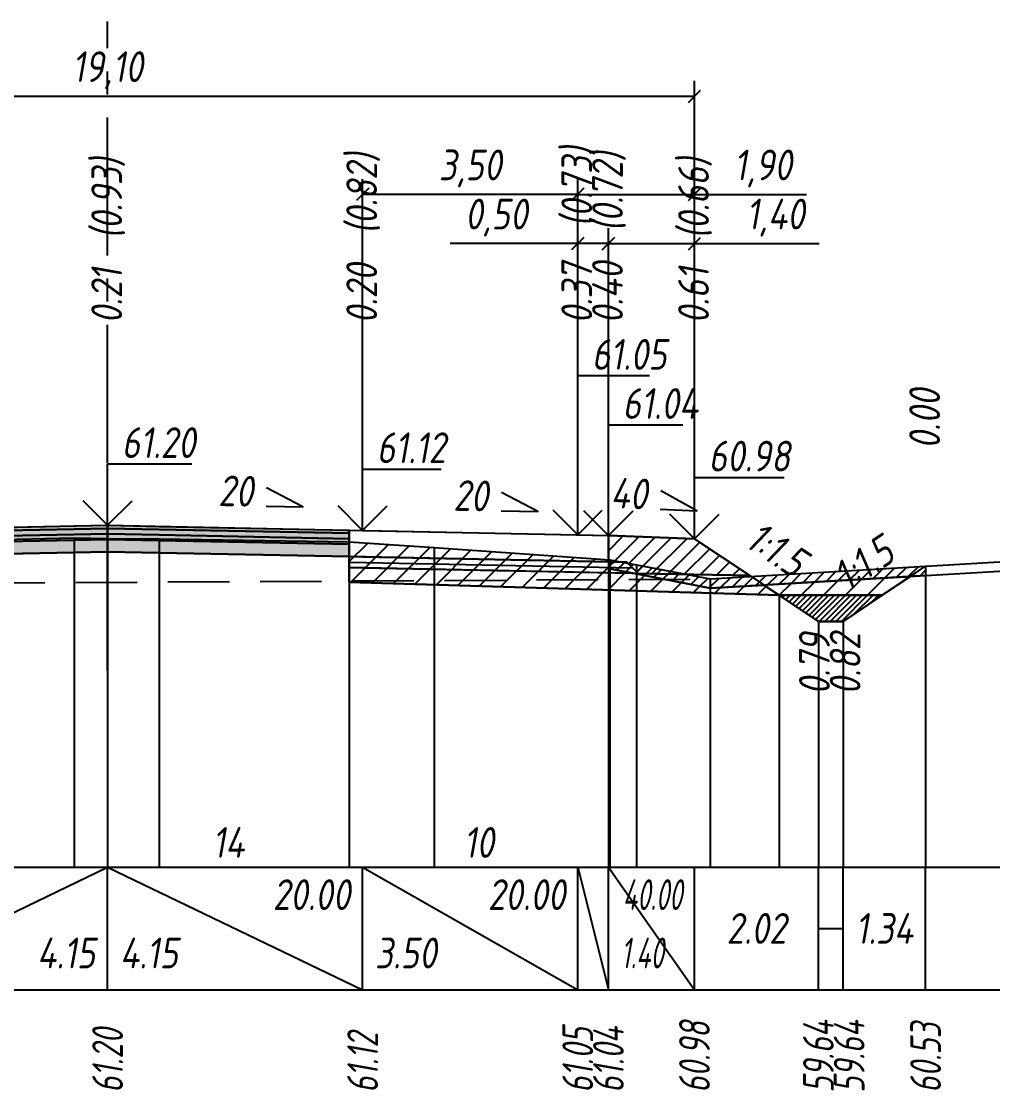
# Model space of a CAD drawing. Extents: x -717 to 1451, y -133302 to 233.
# Drawn here: x 151.5 to 230.5, y -53396.2 to -53309.2 of the extents above; entities that cross this region are included whole.
import ezdxf
from ezdxf.enums import TextEntityAlignment as Align

# ---------------------------------------------------------------- set-up
doc = ezdxf.new("R2010")
doc.units = 0
doc.linetypes.add('осевая2', pattern=[1.125, 0.75, -0.125, 0.125, -0.125])
doc.linetypes.add('штриховая', pattern=[0.75, 0.5, -0.25])
for name, color, linetype in [('Интерполированный поперечник', 2, 'Continuous'), ('Код_514', 1, 'Continuous'), ('Контур_0', 7, 'Continuous'), ('Контур_2521', 7, 'Continuous'), ('Контур_2564', 7, 'Continuous'), ('Контур_2660', 7, 'Continuous'), ('Контур_2665', 7, 'Continuous'), ('Контур_400', 7, 'Continuous'), ('Контур_508', 7, 'Continuous'), ('Контур_512', 7, 'Continuous'), ('Контур_513', 7, 'Continuous'), ('Контур_818', 7, 'Continuous'), ('Красный поперечник', 1, 'Continuous'), ('Объём_2501', 7, 'Continuous'), ('Объём_2564', 7, 'Continuous'), ('Объём_2650', 7, 'Continuous'), ('Объём_2660', 7, 'Continuous'), ('Объём_2661', 7, 'Continuous'), ('Объём_2662', 7, 'Continuous'), ('Объём_2663', 7, 'Continuous'), ('Объём_2664', 7, 'Continuous'), ('Объём_2665', 7, 'Continuous'), ('Объём_2666', 7, 'Continuous'), ('Объём_2667', 7, 'Continuous'), ('Объём_2668', 7, 'Continuous'), ('Объём_2669', 7, 'Continuous'), ('Объём_2675', 7, 'Continuous'), ('Объём_2753', 7, 'Continuous'), ('Ось', 1, 'осевая2'), ('Откосы', 7, 'Continuous'), ('Отметки покрытия', 7, 'Continuous'), ('Рабочие отметки', 7, 'Continuous'), ('Рабочие отметки доп.', 7, 'Continuous'), ('Слои выравнивания', 7, 'Continuous'), ('Таблица', 7, 'Continuous'), ('Уклоны проезжей части', 7, 'Continuous'), ('Черный поперечник', 3, 'Continuous')]:
    doc.layers.add(name, color=color, linetype=linetype)
for name, color, linetype, true_color in [('Контур_2540', 2, 'Continuous', 0xffff00), ('Контур_2560', 2, 'Continuous', 0xffff00), ('Контур_2561', 7, 'Continuous', 0xff8040), ('Контур_2562', 3, 'Continuous', 0x00ff00), ('Контур_2563', 7, 'Continuous', 0xff8000), ('Контур_2570', 7, 'Continuous', 0x80ff00), ('Контур_2725', 7, 'Continuous', 0x323232), ('Контур_2736', 4, 'Continuous', 0x00ffff), ('Контур_2737', 4, 'Continuous', 0x00ffff), ('Контур_2738', 4, 'Continuous', 0x00ffff), ('Контур_2739', 4, 'Continuous', 0x00ffff), ('Контур_2741', 4, 'Continuous', 0x00ffff), ('Контур_2742', 4, 'Continuous', 0x00ffff), ('Контур_2743', 4, 'Continuous', 0x00ffff), ('Контур_2744', 7, 'Continuous', 0xa4ffff), ('Контур_2745', 7, 'Continuous', 0xa4ffff), ('Контур_2747', 4, 'Continuous', 0x00ffff), ('Контур_2748', 4, 'Continuous', 0x00ffff), ('Контур_2749', 4, 'Continuous', 0x00ffff), ('Контур_2750', 4, 'Continuous', 0x00ffff), ('Контур_2751', 4, 'Continuous', 0x00ffff), ('Контур_2752', 4, 'Continuous', 0x00ffff), ('Контур_2760', 7, 'Continuous', 0x323232), ('Контур_2761', 7, 'Continuous', 0x323232), ('Контур_2762', 7, 'Continuous', 0x323232), ('Контур_2763', 7, 'Continuous', 0x323232), ('Контур_402', 7, 'Continuous', 0xff6464), ('Контур_703', 4, 'Continuous', 0x00ffff), ('Контур_705', 4, 'Continuous', 0x00ffff), ('Контур_707', 4, 'Continuous', 0x00ffff), ('Контур_720', 131, 'Continuous', 0xaaffff), ('Объём_2500', 7, 'Continuous', 0xc0c0c0), ('Объём_2520', 7, 'Continuous', 0x80ffff), ('Объём_2540', 2, 'Continuous', 0xffff00), ('Объём_2560', 2, 'Continuous', 0xffff00), ('Объём_2561', 7, 'Continuous', 0xff8040), ('Объём_2562', 3, 'Continuous', 0x00ff00), ('Объём_2563', 7, 'Continuous', 0xff8000), ('Объём_2570', 7, 'Continuous', 0x80ff00), ('Объём_2600', 7, 'Continuous', 0x808000), ('Объём_2620', 2, 'Continuous', 0xffff00), ('Объём_2746', 2, 'Continuous', 0xffff00)]:
    doc.layers.add(name, color=color, linetype=linetype, true_color=true_color)
doc.styles.get("Standard").update_dxf_attribs({"font": 'txt', "height": 2.5})
doc.styles.add('М', font='romand.shx', dxfattribs={"width": 0.8, "oblique": 10, "height": 2.5})
doc.dimstyles.new('ISO-25', dxfattribs={"dimtxt": 2.5, "dimasz": 2.5, "dimexe": 1.25, "dimexo": 0.625, "dimtad": 1, "dimtxsty": 'Standard', "dimcen": 2.5, "dimadec": 0, "dimazin": 0, "dimtfac": 1, "dimtmove": 0, "dimatfit": 3, "dimfxl": 1, "dimarcsym": 0})

# ---------------------------------------------------------------- blocks, each defined once
blk = doc.blocks.new('_Oblique')
at = {"color": 0, "linetype": 'ByBlock', "lineweight": -2}
blk.add_line((-0.5, -0.5), (0.5, 0.5), dxfattribs=at)
blk = doc.blocks.new('*D1274')
at = {"color": 0, "lineweight": -2, "transparency": 16777216}
for p, q in [((199.257, -53350.434), (199.257, -53325.994)), ((206.257, -53350.714), (206.257, -53325.994)), ((199.257, -53327.244), (206.257, -53327.244)), ((206.257, -53327.244), (216.392, -53327.244))]:
    blk.add_line(p, q, dxfattribs=at)
at = {"layer": 'Defpoints', "color": 0, "transparency": 16777216}
for p in [(206.257, -53327.244), (199.257, -53351.059), (206.257, -53351.339)]:
    blk.add_point(p, dxfattribs=at)
at = {"color": 0, "lineweight": -2, "transparency": 16777216, "rotation": 180}
blk.add_blockref('_Oblique', (199.257, -53327.244), dxfattribs=at)
at = {"color": 0, "lineweight": -2, "transparency": 16777216}
blk.add_blockref('_Oblique', (206.257, -53327.244), dxfattribs=at)
at = {"color": 0, "transparency": 16777216, "insert": (212.852, -53325.131), "char_height": 2.5, "width": 8.75, "attachment_point": 5, "style": 'М'}
blk.add_mtext('1,40', dxfattribs=at)
blk = doc.blocks.new('*D1276')
at = {"color": 0, "lineweight": -2, "transparency": 16777216}
for p, q in [((196.757, -53350.384), (196.757, -53325.994)), ((199.257, -53350.434), (199.257, -53325.994)), ((196.757, -53327.244), (186.378, -53327.244)), ((199.257, -53327.244), (196.757, -53327.244))]:
    blk.add_line(p, q, dxfattribs=at)
at = {"layer": 'Defpoints', "color": 0, "transparency": 16777216}
for p in [(199.257, -53327.244), (196.757, -53351.009), (199.257, -53351.059)]:
    blk.add_point(p, dxfattribs=at)
at = {"color": 0, "lineweight": -2, "transparency": 16777216, "rotation": 180}
blk.add_blockref('_Oblique', (196.757, -53327.244), dxfattribs=at)
at = {"color": 0, "lineweight": -2, "transparency": 16777216}
blk.add_blockref('_Oblique', (199.257, -53327.244), dxfattribs=at)
at = {"color": 0, "transparency": 16777216, "insert": (190.139, -53325.131), "char_height": 2.5, "width": 9.16667, "attachment_point": 5, "style": 'М'}
blk.add_mtext('0,50', dxfattribs=at)
blk = doc.blocks.new('*D1278')
at = {"color": 0, "lineweight": -2, "transparency": 16777216}
for p, q in [((179.257, -53350.034), (179.257, -53321.994)), ((196.757, -53350.384), (196.757, -53321.994)), ((196.757, -53323.244), (179.257, -53323.244))]:
    blk.add_line(p, q, dxfattribs=at)
at = {"layer": 'Defpoints', "color": 0, "transparency": 16777216}
for p in [(179.257, -53323.244), (179.257, -53350.659), (196.757, -53351.009)]:
    blk.add_point(p, dxfattribs=at)
at = {"color": 0, "lineweight": -2, "transparency": 16777216, "rotation": 180}
blk.add_blockref('_Oblique', (179.257, -53323.244), dxfattribs=at)
at = {"color": 0, "lineweight": -2, "transparency": 16777216}
blk.add_blockref('_Oblique', (196.757, -53323.244), dxfattribs=at)
at = {"color": 0, "transparency": 16777216, "insert": (188.007, -53321.131), "char_height": 2.5, "width": 9.58333, "attachment_point": 5, "style": 'М'}
blk.add_mtext('3,50', dxfattribs=at)
blk = doc.blocks.new('*D1279')
at = {"color": 0, "lineweight": -2, "transparency": 16777216}
for p, q in [((196.757, -53350.384), (196.757, -53321.994)), ((206.257, -53350.714), (206.257, -53321.994)), ((196.757, -53323.244), (206.257, -53323.244)), ((206.257, -53323.244), (215.372, -53323.244))]:
    blk.add_line(p, q, dxfattribs=at)
at = {"layer": 'Defpoints', "color": 0, "transparency": 16777216}
for p in [(196.757, -53323.244), (196.757, -53351.009), (206.257, -53351.339)]:
    blk.add_point(p, dxfattribs=at)
at = {"color": 0, "lineweight": -2, "transparency": 16777216, "rotation": 180}
blk.add_blockref('_Oblique', (196.757, -53323.244), dxfattribs=at)
at = {"color": 0, "lineweight": -2, "transparency": 16777216}
blk.add_blockref('_Oblique', (206.257, -53323.244), dxfattribs=at)
at = {"color": 0, "transparency": 16777216, "insert": (211.832, -53321.131), "char_height": 2.5, "width": 8.75, "attachment_point": 5, "style": 'М'}
blk.add_mtext('1,90', dxfattribs=at)
blk = doc.blocks.new('*D1281')
at = {"color": 0, "lineweight": -2, "transparency": 16777216}
for p, q in [((110.757, -53350.714), (110.757, -53313.994)), ((206.257, -53350.714), (206.257, -53313.994)), ((110.757, -53315.244), (206.257, -53315.244))]:
    blk.add_line(p, q, dxfattribs=at)
at = {"layer": 'Defpoints', "color": 0, "transparency": 16777216}
for p in [(206.257, -53315.244), (110.757, -53351.339), (206.257, -53351.339)]:
    blk.add_point(p, dxfattribs=at)
at = {"color": 0, "lineweight": -2, "transparency": 16777216, "rotation": 180}
blk.add_blockref('_Oblique', (110.757, -53315.244), dxfattribs=at)
at = {"color": 0, "lineweight": -2, "transparency": 16777216}
blk.add_blockref('_Oblique', (206.257, -53315.244), dxfattribs=at)
at = {"color": 0, "transparency": 16777216, "insert": (158.507, -53313.131), "char_height": 2.5, "width": 10.41667, "attachment_point": 5, "style": 'М'}
blk.add_mtext('19,10', dxfattribs=at)

msp = doc.modelspace()

# ---------------------------------------------------------------- hatches: boundary and pattern name
at = {"layer": 'Объём_2563'}
h = msp.add_hatch(dxfattribs=at)
h.set_pattern_fill('ANSI31', color=256, scale=0.3)
h.paths.add_polyline_path([(201.675, -53354.095), (200.757, -53353.177), (199.257, -53353.147), (199.257, -53350.997), (206.257, -53351.277), (210.757, -53354.277)])
at = {"layer": 'Объём_2570'}
h = msp.add_hatch(dxfattribs=at)
h.set_pattern_fill('ANSI31', color=256, scale=0.2)
h.paths.add_polyline_path([(225.063, -53354.269), (207.542, -53355.299), (201.54, -53354.143), (199.367, -53353.734), (199.367, -53352.984), (201.54, -53353.393), (207.542, -53354.549), (225.063, -53353.519)])
at = {"layer": 'Объём_2600'}
h = msp.add_hatch(dxfattribs=at)
h.set_pattern_fill('ANSI31', color=6, scale=0.4)
h.paths.add_polyline_path([(213.148, -53355.871), (178.172, -53354.822), (178.172, -53351.531), (185.079, -53351.977), (199.367, -53352.984), (199.367, -53353.734), (201.54, -53354.143), (207.542, -53355.299), (223.83, -53354.342), (221.536, -53355.871)])
h = msp.add_hatch(dxfattribs=at)
h.set_pattern_fill('HONEY', color=5, scale=0.3)
h.paths.add_polyline_path([(223.83, -53354.342), (225.063, -53353.519), (225.063, -53354.269)])
at = {"layer": 'Объём_2620'}
h = msp.add_hatch(dxfattribs=at)
h.set_pattern_fill('ANSI31', color=2, scale=0.1)
h.paths.add_polyline_path([(213.148, -53355.871), (221.536, -53355.871), (218.342, -53358), (216.342, -53358)])
at = {"layer": 'Слои выравнивания'}
for color, points in [(2, [(133.792, -53350.676), (137.757, -53350.597), (148.771, -53350.376), (155.772, -53350.236), (158.507, -53350.182), (158.507, -53350.432), (155.772, -53350.486), (148.771, -53350.626), (137.757, -53350.847), (133.792, -53350.926)]), (3, [(133.792, -53350.926), (137.757, -53350.847), (148.771, -53350.626), (155.772, -53350.486), (158.507, -53350.432), (158.507, -53350.882), (155.772, -53350.936), (148.771, -53351.076), (137.757, -53351.297), (133.792, -53351.376)]), (2, [(158.507, -53350.182), (162.71, -53350.266), (178.172, -53350.575), (178.172, -53350.825), (162.71, -53350.516), (158.507, -53350.432)]), (3, [(158.507, -53350.432), (162.71, -53350.516), (178.172, -53350.825), (178.172, -53351.275), (162.71, -53350.966), (158.507, -53350.882)]), (4, [(133.792, -53351.376), (137.757, -53351.297), (148.771, -53351.076), (155.772, -53350.936), (158.507, -53350.882), (158.507, -53351.332), (155.772, -53351.386), (148.771, -53351.526), (137.757, -53351.747), (133.792, -53351.826)]), (5, [(133.792, -53351.826), (137.757, -53351.747), (148.771, -53351.526), (155.772, -53351.386), (158.507, -53351.332), (158.507, -53352.332), (155.772, -53352.386), (148.771, -53352.526), (137.757, -53352.747), (133.792, -53352.826)]), (4, [(158.507, -53350.882), (162.71, -53350.966), (178.172, -53351.275), (178.172, -53351.725), (162.71, -53351.416), (158.507, -53351.332)]), (5, [(158.507, -53351.332), (162.71, -53351.416), (178.172, -53351.725), (178.172, -53352.725), (162.71, -53352.416), (158.507, -53352.332)])]:
    msp.add_hatch(color=color, dxfattribs=at).paths.add_polyline_path(points)

# ---------------------------------------------------------------- linework, layer by layer
at = {"layer": 'Интерполированный поперечник', "linetype": 'штриховая', "ltscale": 10, "flags": 128}
msp.add_lwpolyline([(95.911, -53355.165), (207.542, -53354.549)], dxfattribs=at)
at = {"layer": 'Код_514'}
for p, q in [((137.757, -53388), (158.507, -53378)), ((158.507, -53388), (158.507, -53378)), ((158.507, -53378), (179.257, -53388)), ((179.257, -53388), (179.257, -53378)), ((179.257, -53378), (196.757, -53388)), ((196.757, -53388), (196.757, -53378)), ((196.757, -53378), (199.257, -53388)), ((199.257, -53388), (199.257, -53378)), ((199.257, -53378), (206.257, -53388)), ((206.257, -53388), (206.257, -53378)), ((216.342, -53388), (216.342, -53378)), ((218.342, -53388), (218.342, -53378)), ((225.063, -53388), (225.063, -53378)), ((216.342, -53383), (218.342, -53383))]:
    msp.add_line(p, q, dxfattribs=at)
at = {"layer": 'Контур_0', "flags": 128}
for points in [[(178.172, -53350.575), (199.257, -53350.997), (199.257, -53353.147), (178.172, -53352.725), (178.172, -53350.575), (178.172, -53350.575)], [(206.257, -53351.277), (210.872, -53354.353), (210.872, -53354.353), (210.872, -53354.353), (210.872, -53354.353), (210.872, -53354.353), (210.872, -53354.353), (210.872, -53354.353), (210.872, -53354.353), (210.872, -53354.353), (210.872, -53354.353), (210.872, -53354.353), (210.872, -53354.353), (210.872, -53354.353), (210.872, -53354.353), (216.342, -53358)], [(206.257, -53351.277), (210.872, -53354.353), (210.872, -53354.353), (210.872, -53354.353), (210.872, -53354.353), (210.872, -53354.353), (210.872, -53354.353), (210.872, -53354.353), (210.872, -53354.353), (210.872, -53354.353), (210.872, -53354.353), (210.872, -53354.353), (210.872, -53354.353), (210.872, -53354.353), (210.872, -53354.353), (216.342, -53358), (218.342, -53358), (225.063, -53353.519), (225.063, -53353.519), (225.063, -53353.519), (225.063, -53353.519), (225.063, -53353.519), (225.063, -53353.519), (225.063, -53353.519), (225.063, -53353.519), (225.063, -53353.519), (225.063, -53353.519), (225.063, -53353.519), (225.063, -53353.519), (225.063, -53353.519)], [(179.257, -53352.747), (200.757, -53353.177), (201.675, -53354.095), (178.172, -53353.625), (178.172, -53352.725), (179.257, -53352.747), (179.257, -53352.747)], [(199.257, -53353.147), (200.757, -53353.177), (201.675, -53354.095), (210.757, -53354.277)]]:
    msp.add_lwpolyline(points, dxfattribs=at)
at = {"layer": 'Контур_2521', "color": 250, "flags": 128}
msp.add_lwpolyline([(178.172, -53353.175), (201.216, -53353.636)], dxfattribs=at)
at = {"layer": 'Контур_2540', "flags": 128}
msp.add_lwpolyline([(179.257, -53353.647), (210.757, -53354.277), (213.148, -53355.871), (178.172, -53354.822), (178.172, -53353.625), (179.257, -53353.647), (179.257, -53353.647)], dxfattribs=at)
at = {"layer": 'Контур_2560', "flags": 128}
msp.add_lwpolyline([(199.257, -53350.997), (206.257, -53351.277), (206.257, -53351.277), (206.257, -53351.277)], dxfattribs=at)
at = {"layer": 'Контур_2561', "flags": 128}
msp.add_lwpolyline([(199.257, -53350.997), (199.257, -53350.997), (206.257, -53351.277), (206.257, -53351.277), (199.257, -53350.997)], dxfattribs=at)
at = {"layer": 'Контур_2562', "flags": 128}
msp.add_lwpolyline([(206.257, -53351.277), (206.257, -53351.277), (206.257, -53351.277), (206.257, -53351.277), (206.257, -53351.277)], dxfattribs=at)
at = {"layer": 'Контур_2563', "flags": 128}
msp.add_lwpolyline([(201.675, -53354.095), (200.757, -53353.177), (199.257, -53353.147), (199.257, -53350.997), (206.257, -53351.277), (210.757, -53354.277), (201.675, -53354.095), (201.675, -53354.095)], dxfattribs=at)
at = {"layer": 'Контур_2564', "flags": 128}
msp.add_lwpolyline([(199.257, -53350.997), (206.257, -53351.277)], dxfattribs=at)
at = {"layer": 'Контур_2570', "flags": 128}
msp.add_lwpolyline([(80, -53356.723), (86.94, -53356.414), (89.344, -53356.349), (95.911, -53355.915), (95.911, -53355.915), (104.997, -53354.7), (110.411, -53353.789), (110.411, -53353.039), (117.624, -53352.686), (133.792, -53351.707), (148.771, -53351.356), (155.772, -53351.208), (158.507, -53351.242), (162.71, -53351.294), (178.172, -53351.531), (185.079, -53351.977), (199.367, -53352.984), (199.367, -53353.734), (201.54, -53354.143), (207.542, -53355.299), (207.542, -53355.299), (237.525, -53353.536), (246.113, -53352.861), (250.063, -53352.681)], dxfattribs=at)
at = {"layer": 'Контур_2660', "flags": 128}
msp.add_lwpolyline([(178.172, -53354.822), (213.148, -53355.871)], dxfattribs=at)
at = {"layer": 'Контур_2665', "flags": 128}
msp.add_lwpolyline([(206.257, -53351.277), (206.257, -53351.277)], dxfattribs=at)
at = {"layer": 'Контур_2725', "flags": 128}
msp.add_lwpolyline([(133.792, -53352.826), (137.757, -53352.747), (148.771, -53352.526), (155.772, -53352.386), (158.507, -53352.332), (162.71, -53352.416), (178.172, -53352.725)], dxfattribs=at)
at = {"layer": 'Контур_2736', "flags": 128}
for points in [[(206.257, -53351.277), (210.872, -53354.353)], [(210.872, -53354.353), (216.342, -53358)]]:
    msp.add_lwpolyline(points, dxfattribs=at)
at = {"layer": 'Контур_2737', "flags": 128}
msp.add_lwpolyline([(210.872, -53354.353), (210.872, -53354.353)], dxfattribs=at)
at = {"layer": 'Контур_2738', "flags": 128}
msp.add_lwpolyline([(210.872, -53354.353), (210.872, -53354.353)], dxfattribs=at)
at = {"layer": 'Контур_2739', "flags": 128}
msp.add_lwpolyline([(210.872, -53354.353), (210.872, -53354.353)], dxfattribs=at)
at = {"layer": 'Контур_2741', "flags": 128}
msp.add_lwpolyline([(225.063, -53353.519), (225.063, -53353.519)], dxfattribs=at)
at = {"layer": 'Контур_2742', "flags": 128}
msp.add_lwpolyline([(225.063, -53353.519), (225.063, -53353.519)], dxfattribs=at)
at = {"layer": 'Контур_2743', "flags": 128}
msp.add_lwpolyline([(225.063, -53353.519), (225.063, -53353.519)], dxfattribs=at)
at = {"layer": 'Контур_2744', "flags": 128}
msp.add_lwpolyline([(225.063, -53353.519), (225.063, -53353.519)], dxfattribs=at)
msp.add_lwpolyline([(225.063, -53353.519), (225.063, -53353.519)], dxfattribs=at)
msp.add_lwpolyline([(225.063, -53353.519), (225.063, -53353.519)], dxfattribs=at)
msp.add_lwpolyline([(225.063, -53353.519), (225.063, -53353.519)], dxfattribs=at)
msp.add_lwpolyline([(225.063, -53353.519), (225.063, -53353.519)], dxfattribs=at)
msp.add_lwpolyline([(225.063, -53353.519), (225.063, -53353.519)], dxfattribs=at)
at = {"layer": 'Контур_2745', "flags": 128}
msp.add_lwpolyline([(210.872, -53354.353), (210.872, -53354.353)], dxfattribs=at)
msp.add_lwpolyline([(210.872, -53354.353), (210.872, -53354.353)], dxfattribs=at)
msp.add_lwpolyline([(210.872, -53354.353), (210.872, -53354.353)], dxfattribs=at)
msp.add_lwpolyline([(210.872, -53354.353), (210.872, -53354.353)], dxfattribs=at)
msp.add_lwpolyline([(210.872, -53354.353), (210.872, -53354.353)], dxfattribs=at)
msp.add_lwpolyline([(210.872, -53354.353), (210.872, -53354.353)], dxfattribs=at)
at = {"layer": 'Контур_2747', "flags": 128}
msp.add_lwpolyline([(210.872, -53354.353), (210.872, -53354.353)], dxfattribs=at)
at = {"layer": 'Контур_2748', "flags": 128}
msp.add_lwpolyline([(210.872, -53354.353), (210.872, -53354.353)], dxfattribs=at)
at = {"layer": 'Контур_2749', "flags": 128}
msp.add_lwpolyline([(210.872, -53354.353), (210.872, -53354.353)], dxfattribs=at)
at = {"layer": 'Контур_2750', "flags": 128}
msp.add_lwpolyline([(225.063, -53353.519), (225.063, -53353.519)], dxfattribs=at)
at = {"layer": 'Контур_2751', "flags": 128}
msp.add_lwpolyline([(225.063, -53353.519), (225.063, -53353.519)], dxfattribs=at)
at = {"layer": 'Контур_2752', "flags": 128}
msp.add_lwpolyline([(225.063, -53353.519), (225.063, -53353.519)], dxfattribs=at)
at = {"layer": 'Контур_2760', "flags": 128}
msp.add_lwpolyline([(133.792, -53350.676), (137.757, -53350.597), (148.771, -53350.376), (155.772, -53350.236), (158.507, -53350.182), (162.71, -53350.266), (178.172, -53350.575)], dxfattribs=at)
at = {"layer": 'Контур_2761', "flags": 128}
msp.add_lwpolyline([(133.792, -53350.926), (137.757, -53350.847), (148.771, -53350.626), (155.772, -53350.486), (158.507, -53350.432), (162.71, -53350.516), (178.172, -53350.825)], dxfattribs=at)
at = {"layer": 'Контур_2762', "flags": 128}
msp.add_lwpolyline([(133.792, -53351.376), (137.757, -53351.297), (148.771, -53351.076), (155.772, -53350.936), (158.507, -53350.882), (162.71, -53350.966), (178.172, -53351.275)], dxfattribs=at)
at = {"layer": 'Контур_2763', "flags": 128}
msp.add_lwpolyline([(133.792, -53351.826), (137.757, -53351.747), (148.771, -53351.526), (155.772, -53351.386), (158.507, -53351.332), (162.71, -53351.416), (178.172, -53351.725)], dxfattribs=at)
at = {"layer": 'Контур_400', "flags": 128}
for points in [[(117.757, -53350.997), (120.257, -53350.947), (120.257, -53350.947), (120.257, -53350.947), (120.257, -53350.947), (120.257, -53350.947), (120.257, -53350.947), (137.757, -53350.597), (158.507, -53350.182)], [(158.507, -53350.182), (179.257, -53350.597), (196.757, -53350.947), (196.757, -53350.947), (196.757, -53350.947), (196.757, -53350.947), (196.757, -53350.947), (196.757, -53350.947), (199.257, -53350.997)]]:
    msp.add_lwpolyline(points, dxfattribs=at)
at = {"layer": 'Контур_402', "flags": 128}
msp.add_lwpolyline([(105, -53355.837), (133.792, -53354.973), (133.792, -53352.826), (158.507, -53352.332), (178.172, -53352.725), (178.172, -53354.822), (213.148, -53355.871)], dxfattribs=at)
at = {"layer": 'Контур_508', "flags": 128}
msp.add_lwpolyline([(105, -53355.837), (133.792, -53354.973), (133.792, -53352.826), (158.507, -53352.332), (178.172, -53352.725), (178.172, -53354.822), (213.148, -53355.871), (216.342, -53358), (218.342, -53358), (225.063, -53353.519)], dxfattribs=at)
at = {"layer": 'Контур_512', "flags": 128}
msp.add_lwpolyline([(178.172, -53354.822), (213.148, -53355.871), (216.342, -53358), (218.342, -53358), (225.063, -53353.519)], dxfattribs=at)
at = {"layer": 'Контур_513', "flags": 128}
msp.add_lwpolyline([(105, -53355.837), (133.792, -53354.973), (133.792, -53352.826), (158.507, -53352.332), (178.172, -53352.725), (178.172, -53354.822), (213.148, -53355.871), (216.342, -53358), (218.342, -53358), (225.063, -53353.519)], dxfattribs=at)
at = {"layer": 'Контур_703', "flags": 128}
msp.add_lwpolyline([(206.257, -53351.277), (210.872, -53354.353)], dxfattribs=at)
at = {"layer": 'Контур_705', "flags": 128}
msp.add_lwpolyline([(210.872, -53354.353), (210.872, -53354.353)], dxfattribs=at)
at = {"layer": 'Контур_707', "flags": 128}
msp.add_lwpolyline([(218.342, -53358), (225.063, -53353.519)], dxfattribs=at)
at = {"layer": 'Контур_720', "flags": 128}
msp.add_lwpolyline([(216.342, -53358), (218.342, -53358)], dxfattribs=at)
at = {"layer": 'Контур_818', "flags": 128}
msp.add_lwpolyline([(105, -53354.7), (110.411, -53353.789), (110.411, -53353.039), (117.624, -53352.686), (133.792, -53351.707), (148.771, -53351.356), (155.772, -53351.208), (158.507, -53351.242), (162.71, -53351.294), (178.172, -53351.531), (185.079, -53351.977), (199.367, -53352.984), (199.367, -53353.734), (201.54, -53354.143), (207.542, -53355.299), (207.542, -53355.299), (225.063, -53354.269)], dxfattribs=at)
at = {"layer": 'Красный поперечник'}
for p, q in [((137.757, -53350.597), (158.507, -53350.182)), ((158.507, -53350.182), (179.257, -53350.597)), ((179.257, -53350.597), (196.757, -53350.947)), ((196.757, -53350.947), (199.257, -53350.997)), ((199.257, -53350.997), (206.257, -53351.277)), ((206.257, -53351.277), (216.342, -53358)), ((218.342, -53358), (225.063, -53353.519)), ((225.063, -53353.519), (225.063, -53378)), ((178.172, -53354.822), (178.172, -53378)), ((213.148, -53355.871), (213.148, -53378)), ((216.342, -53358), (216.342, -53378)), ((216.342, -53358), (218.342, -53358)), ((218.342, -53358), (218.342, -53378))]:
    msp.add_line(p, q, dxfattribs=at)
at = {"layer": 'Объём_2500', "flags": 128}
msp.add_lwpolyline([(178.172, -53350.575), (199.257, -53350.997), (199.257, -53353.147), (178.172, -53352.725), (178.172, -53350.575), (178.172, -53350.575)], dxfattribs=at)
at = {"layer": 'Объём_2501', "flags": 128}
for points in [[(117.757, -53350.997), (120.257, -53350.947), (120.257, -53350.947), (120.257, -53350.947), (120.257, -53350.947), (120.257, -53350.947), (120.257, -53350.947), (137.757, -53350.597), (158.507, -53350.182)], [(158.507, -53350.182), (179.257, -53350.597), (196.757, -53350.947), (196.757, -53350.947), (196.757, -53350.947), (196.757, -53350.947), (196.757, -53350.947), (196.757, -53350.947), (199.257, -53350.997)]]:
    msp.add_lwpolyline(points, dxfattribs=at)
at = {"layer": 'Объём_2520', "color": 250, "flags": 128}
msp.add_lwpolyline([(179.257, -53352.747), (200.757, -53353.177), (201.675, -53354.095), (178.172, -53353.625), (178.172, -53352.725), (179.257, -53352.747), (179.257, -53352.747)], dxfattribs=at)
at = {"layer": 'Объём_2540', "flags": 128}
msp.add_lwpolyline([(179.257, -53353.647), (210.757, -53354.277), (213.148, -53355.871), (178.172, -53354.822), (178.172, -53353.625), (179.257, -53353.647), (179.257, -53353.647)], dxfattribs=at)
at = {"layer": 'Объём_2560', "flags": 128}
msp.add_lwpolyline([(199.257, -53350.997), (206.257, -53351.277), (206.257, -53351.277), (206.257, -53351.277)], dxfattribs=at)
at = {"layer": 'Объём_2561', "flags": 128}
msp.add_lwpolyline([(199.257, -53350.997), (199.257, -53350.997), (206.257, -53351.277), (206.257, -53351.277), (199.257, -53350.997)], dxfattribs=at)
at = {"layer": 'Объём_2562', "flags": 128}
msp.add_lwpolyline([(206.257, -53351.277), (206.257, -53351.277), (206.257, -53351.277), (206.257, -53351.277), (206.257, -53351.277)], dxfattribs=at)
at = {"layer": 'Объём_2563', "color": 250, "flags": 128}
msp.add_lwpolyline([(201.675, -53354.095), (200.757, -53353.177), (199.257, -53353.147), (199.257, -53350.997), (206.257, -53351.277), (210.757, -53354.277), (201.675, -53354.095), (201.675, -53354.095)], dxfattribs=at)
at = {"layer": 'Объём_2564', "flags": 128}
msp.add_lwpolyline([(199.257, -53350.997), (206.257, -53351.277)], dxfattribs=at)
at = {"layer": 'Объём_2570', "flags": 128}
msp.add_lwpolyline([(225.063, -53354.269), (207.542, -53355.299), (201.54, -53354.143), (199.367, -53353.734), (199.367, -53352.984), (201.54, -53353.393), (207.542, -53354.549), (225.063, -53353.519), (225.063, -53354.269), (225.063, -53354.269)], dxfattribs=at)
at = {"layer": 'Объём_2600', "color": 5, "flags": 128}
msp.add_lwpolyline([(223.83, -53354.342), (225.063, -53353.519), (225.063, -53354.269), (223.83, -53354.342), (223.83, -53354.342)], dxfattribs=at)
at = {"layer": 'Объём_2620', "flags": 128}
msp.add_lwpolyline([(213.148, -53355.871), (221.536, -53355.871), (218.342, -53358), (216.342, -53358), (213.148, -53355.871), (213.148, -53355.871)], dxfattribs=at)
at = {"layer": 'Объём_2650', "color": 6, "flags": 128}
msp.add_lwpolyline([(213.148, -53355.871), (178.172, -53354.822), (178.172, -53351.531), (185.079, -53351.977), (199.367, -53352.984), (199.367, -53353.734), (201.54, -53354.143), (207.542, -53355.299), (223.83, -53354.342), (221.536, -53355.871), (213.148, -53355.871), (213.148, -53355.871)], dxfattribs=at)
at = {"layer": 'Объём_2660', "flags": 128}
msp.add_lwpolyline([(178.172, -53354.822), (213.148, -53355.871)], dxfattribs=at)
at = {"layer": 'Объём_2661', "flags": 128}
msp.add_lwpolyline([(206.257, -53351.277), (210.872, -53354.353), (213.148, -53355.871)], dxfattribs=at)
at = {"layer": 'Объём_2662', "flags": 128}
msp.add_lwpolyline([(221.536, -53355.871), (225.063, -53353.519)], dxfattribs=at)
at = {"layer": 'Объём_2663', "flags": 128}
for points in [[(213.148, -53355.871), (216.342, -53358)], [(218.342, -53358), (221.536, -53355.871)]]:
    msp.add_lwpolyline(points, dxfattribs=at)
at = {"layer": 'Объём_2664', "flags": 128}
msp.add_lwpolyline([(216.342, -53358), (218.342, -53358)], dxfattribs=at)
at = {"layer": 'Объём_2665', "flags": 128}
msp.add_lwpolyline([(206.257, -53351.277), (206.257, -53351.277)], dxfattribs=at)
at = {"layer": 'Объём_2666', "flags": 128}
for points in [[(206.257, -53351.277), (210.872, -53354.353)], [(210.872, -53354.353), (213.148, -53355.871)]]:
    msp.add_lwpolyline(points, dxfattribs=at)
at = {"layer": 'Объём_2667', "flags": 128}
for points in [[(225.063, -53353.519), (225.063, -53353.519)], [(210.872, -53354.353), (210.872, -53354.353)]]:
    msp.add_lwpolyline(points, dxfattribs=at)
at = {"layer": 'Объём_2668', "flags": 128}
for points in [[(225.063, -53353.519), (225.063, -53353.519)], [(210.872, -53354.353), (210.872, -53354.353)]]:
    msp.add_lwpolyline(points, dxfattribs=at)
at = {"layer": 'Объём_2669', "flags": 128}
for points in [[(225.063, -53353.519), (225.063, -53353.519)], [(210.872, -53354.353), (210.872, -53354.353)]]:
    msp.add_lwpolyline(points, dxfattribs=at)
at = {"layer": 'Объём_2675', "flags": 128}
for points in [[(225.063, -53353.519), (225.063, -53353.519)], [(225.063, -53353.519), (225.063, -53353.519)], [(225.063, -53353.519), (225.063, -53353.519)], [(225.063, -53353.519), (225.063, -53353.519)], [(225.063, -53353.519), (225.063, -53353.519)], [(225.063, -53353.519), (225.063, -53353.519)], [(210.872, -53354.353), (210.872, -53354.353)], [(210.872, -53354.353), (210.872, -53354.353)], [(210.872, -53354.353), (210.872, -53354.353)], [(210.872, -53354.353), (210.872, -53354.353)], [(210.872, -53354.353), (210.872, -53354.353)], [(210.872, -53354.353), (210.872, -53354.353)]]:
    msp.add_lwpolyline(points, dxfattribs=at)
at = {"layer": 'Объём_2746', "flags": 128}
msp.add_lwpolyline([(213.148, -53355.871), (178.172, -53354.822), (178.172, -53351.531), (185.079, -53351.977), (199.367, -53352.984), (199.367, -53353.734), (201.54, -53354.143), (207.542, -53355.299), (211.906, -53355.043), (213.148, -53355.871), (213.148, -53355.871)], dxfattribs=at)
at = {"layer": 'Объём_2753', "flags": 128}
msp.add_lwpolyline([(178.172, -53350.575), (178.172, -53350.575)], dxfattribs=at)
at = {"layer": 'Ось', "ltscale": 15}
msp.add_line((158.507, -53361.971), (158.507, -53309.152), dxfattribs=at)
at = {"layer": 'Откосы', "color": 1, "flags": 128}
for points in [[(171.395, -53348.622), (174.395, -53348.682), (171.425, -53347.123)], [(190.52, -53349.005), (193.52, -53349.065), (190.55, -53347.505)], [(203.453, -53348.871), (206.451, -53348.991), (203.513, -53347.373)]]:
    msp.add_lwpolyline(points, dxfattribs=at)
at = {"layer": 'Отметки покрытия', "color": 1}
for p, q in [((196.757, -53350.947), (196.757, -53337.997)), ((196.757, -53337.997), (202.607, -53337.997)), ((199.257, -53350.997), (199.257, -53341.997)), ((199.257, -53341.997), (205.307, -53341.997)), ((158.507, -53350.182), (158.507, -53345.182)), ((158.507, -53345.182), (165.357, -53345.182)), ((179.257, -53350.597), (179.257, -53345.597)), ((179.257, -53345.597), (185.657, -53345.597)), ((206.257, -53351.277), (206.257, -53346.277)), ((206.257, -53346.277), (213.557, -53346.277)), ((158.507, -53350.182), (156.507, -53348.182)), ((158.507, -53350.182), (160.507, -53348.182)), ((179.257, -53350.597), (177.257, -53348.597)), ((179.257, -53350.597), (181.257, -53348.597)), ((196.757, -53350.947), (194.757, -53348.947)), ((196.757, -53350.947), (198.757, -53348.947)), ((199.257, -53350.997), (197.257, -53348.997)), ((199.257, -53350.997), (201.257, -53348.997)), ((206.257, -53351.277), (204.257, -53349.277)), ((206.257, -53351.277), (208.257, -53349.277))]:
    msp.add_line(p, q, dxfattribs=at)
at = {"layer": 'Слои выравнивания'}
for p, q in [((158.507, -53350.182), (158.507, -53378)), ((178.172, -53350.575), (178.172, -53378)), ((199.257, -53350.997), (199.257, -53378))]:
    msp.add_line(p, q, dxfattribs=at)
at = {"layer": 'Слои выравнивания', "color": 2, "flags": 128}
for points in [[(133.792, -53350.676), (137.757, -53350.597), (148.771, -53350.376), (155.772, -53350.236), (158.507, -53350.182), (158.507, -53350.432), (155.772, -53350.486), (148.771, -53350.626), (137.757, -53350.847), (133.792, -53350.926)], [(158.507, -53350.182), (162.71, -53350.266), (178.172, -53350.575), (178.172, -53350.825), (162.71, -53350.516), (158.507, -53350.432)]]:
    msp.add_lwpolyline(points, close=True, dxfattribs=at)
at = {"layer": 'Слои выравнивания', "color": 3, "flags": 128}
for points in [[(133.792, -53350.926), (137.757, -53350.847), (148.771, -53350.626), (155.772, -53350.486), (158.507, -53350.432), (158.507, -53350.882), (155.772, -53350.936), (148.771, -53351.076), (137.757, -53351.297), (133.792, -53351.376)], [(158.507, -53350.432), (162.71, -53350.516), (178.172, -53350.825), (178.172, -53351.275), (162.71, -53350.966), (158.507, -53350.882)]]:
    msp.add_lwpolyline(points, close=True, dxfattribs=at)
at = {"layer": 'Слои выравнивания', "color": 4, "flags": 128}
for points in [[(133.792, -53351.376), (137.757, -53351.297), (148.771, -53351.076), (155.772, -53350.936), (158.507, -53350.882), (158.507, -53351.332), (155.772, -53351.386), (148.771, -53351.526), (137.757, -53351.747), (133.792, -53351.826)], [(158.507, -53350.882), (162.71, -53350.966), (178.172, -53351.275), (178.172, -53351.725), (162.71, -53351.416), (158.507, -53351.332)]]:
    msp.add_lwpolyline(points, close=True, dxfattribs=at)
at = {"layer": 'Слои выравнивания', "color": 5, "flags": 128}
for points in [[(133.792, -53351.826), (137.757, -53351.747), (148.771, -53351.526), (155.772, -53351.386), (158.507, -53351.332), (158.507, -53352.332), (155.772, -53352.386), (148.771, -53352.526), (137.757, -53352.747), (133.792, -53352.826)], [(158.507, -53351.332), (162.71, -53351.416), (178.172, -53351.725), (178.172, -53352.725), (162.71, -53352.416), (158.507, -53352.332)]]:
    msp.add_lwpolyline(points, close=True, dxfattribs=at)
at = {"layer": 'Таблица'}
for p, q in [((80, -53378), (250.063, -53378)), ((80, -53388), (250.063, -53388))]:
    msp.add_line(p, q, dxfattribs=at)
at = {"layer": 'Черный поперечник', "color": 7}
for p, q in [((155.772, -53351.208), (155.772, -53378)), ((158.507, -53351.242), (158.507, -53378)), ((162.71, -53351.294), (162.71, -53378)), ((178.172, -53351.531), (178.172, -53378)), ((185.079, -53351.977), (185.079, -53378)), ((199.367, -53352.984), (199.367, -53378)), ((201.54, -53353.393), (201.54, -53378)), ((207.542, -53354.549), (207.542, -53378))]:
    msp.add_line(p, q, dxfattribs=at)
at = {"layer": 'Черный поперечник', "flags": 128}
msp.add_lwpolyline([(80, -53355.973), (86.94, -53355.664), (89.344, -53355.599), (95.911, -53355.165), (104.997, -53353.95), (110.411, -53353.039), (117.624, -53352.686), (133.792, -53351.707), (148.771, -53351.356), (155.772, -53351.208), (158.507, -53351.242), (162.71, -53351.294), (178.172, -53351.531), (185.079, -53351.977), (199.367, -53352.984), (201.54, -53353.393), (207.542, -53354.549), (237.525, -53352.786), (246.113, -53352.111), (250.063, -53351.931)], dxfattribs=at)

# ---------------------------------------------------------------- texts
at = {"layer": 'Код_514', "style": 'М', "oblique": 10}
for s, width, p in [('20.00', 0.8, (178.257, -53379)), ('20.00', 0.8, (195.757, -53379)), ('40.00', 0.6, (205.257, -53379))]:
    msp.add_text(s, height=2.5, dxfattribs=dict(at, width=width)).set_placement(p, align=Align.TOP_RIGHT)
at = {"layer": 'Код_514', "style": 'М', "oblique": 10, "width": 0.8}
for s, p in [('2.02', (211.299, -53383)), ('1.34', (221.703, -53383))]:
    msp.add_text(s, height=2.5, dxfattribs=at).set_placement(p, align=Align.MIDDLE_CENTER)
msp.add_text('4.15', height=2.5, dxfattribs=at).set_placement((157.507, -53387), align=Align.BOTTOM_RIGHT)
at = {"layer": 'Код_514', "style": 'М', "oblique": 10}
for s, width, p in [('4.15', 0.8, (159.507, -53387)), ('3.50', 0.8, (180.257, -53387)), ('1.40', 0.6, (200.257, -53387))]:
    msp.add_text(s, height=2.5, dxfattribs=dict(at, width=width)).set_placement(p, align=Align.BOTTOM_LEFT)
at = {"layer": 'Код_514', "style": 'М', "oblique": 10, "width": 0.7}
for s, p in [('60.98', (206.257, -53396.382)), ('59.64', (216.342, -53396.382)), ('59.64', (218.842, -53396.382)), ('60.53', (225.063, -53396.382)), ('61.20', (158.507, -53396.382)), ('61.12', (179.257, -53396.382)), ('61.05', (196.757, -53396.382)), ('61.04', (199.257, -53396.382))]:
    msp.add_text(s, height=2.5, rotation=90, dxfattribs=at).set_placement(p, align=Align.MIDDLE_LEFT)
at = {"layer": 'Отметки покрытия', "color": 1, "style": 'М', "oblique": 10, "width": 0.8}
for s, p in [('61.05', (197.898, -53338.265)), ('61.04', (200.398, -53342.265)), ('61.20', (159.648, -53345.45)), ('61.12', (180.398, -53345.865)), ('60.98', (207.398, -53346.545))]:
    msp.add_text(s, height=2.5, dxfattribs=at).set_placement(p, align=Align.BOTTOM_LEFT)
at = {"layer": 'Рабочие отметки', "color": 1, "style": 'М', "oblique": 10, "width": 0.8}
for s, p in [('0.20', (179.179, -53333.747)), ('0.37', (196.679, -53333.747)), ('0.40', (199.179, -53333.747)), ('0.21', (158.429, -53333.747)), ('0.61', (206.179, -53333.747)), ('0.00', (224.985, -53343.95))]:
    msp.add_text(s, height=2.5, rotation=90, dxfattribs=at).set_placement(p, align=Align.MIDDLE_LEFT)
for s, p in [('0.79', (216.014, -53358.931)), ('0.82', (218.514, -53358.931))]:
    msp.add_text(s, height=2.5, rotation=90, dxfattribs=at).set_placement(p, align=Align.MIDDLE_RIGHT)
at = {"layer": 'Рабочие отметки доп.', "color": 1, "style": 'М', "oblique": 10, "width": 0.8}
for s, p in [('(0.73)', (196.679, -53325.853)), ('(0.93)', (158.429, -53326.847)), ('(0.82)', (179.179, -53326.447)), ('(0.72)', (199.179, -53326.247)), ('(0.66)', (206.179, -53326.847))]:
    msp.add_text(s, height=2.5, rotation=90, dxfattribs=at).set_placement(p, align=Align.MIDDLE_LEFT)
at = {"layer": 'Слои выравнивания', "style": 'М', "oblique": 10, "width": 0.8}
for s, p in [('14', (168.339, -53378)), ('10', (188.714, -53378))]:
    msp.add_text(s, height=2.5, dxfattribs=at).set_placement(p, align=Align.BOTTOM_CENTER)
at = {"layer": 'Уклоны проезжей части', "color": 1, "style": 'М', "oblique": 10, "width": 0.8}
for s, rotation, p in [('20', 358.85423, (168.902, -53349.389)), ('40', 357.70938, (200.862, -53349.587)), ('20', 358.85423, (188.027, -53349.772)), ('1:1.5', 326.30994, (211.854, -53353.806)), ('1:1.5', 33.69007, (221.148, -53354.927))]:
    msp.add_text(s, height=2.5, rotation=rotation, dxfattribs=at).set_placement(p, align=Align.BOTTOM_CENTER)

# ---------------------------------------------------------------- dimensions: what is measured, and where the dimension line sits
at = {"color": 5}
dim = msp.add_linear_dim(base=(206.257, -53315.244), p1=(110.757, -53351.339), p2=(206.257, -53351.339), angle=180, dimstyle='ISO-25', override={"dimasz": 1, "dimlfac": 0.2, "dimzin": 0, "dimtxsty": 'М', "dimblk1": 'Oblique', "dimblk2": 'Oblique', "dimsah": 1}, dxfattribs=at)
dim.commit()
dim.dimension.update_dxf_attribs({"geometry": '*D1281', "text_midpoint": (158.507, -53313.131)})
dim = msp.add_linear_dim(base=(179.257, -53323.244), p1=(196.757, -53351.009), p2=(179.257, -53350.659), dimstyle='ISO-25', override={"dimasz": 1, "dimlfac": 0.2, "dimzin": 0, "dimtxsty": 'М', "dimblk1": 'Oblique', "dimblk2": 'Oblique', "dimsah": 1}, dxfattribs=at)
dim.commit()
dim.dimension.update_dxf_attribs({"geometry": '*D1278', "text_midpoint": (188.007, -53321.131)})
dim = msp.add_linear_dim(base=(196.757, -53323.244), p1=(206.257, -53351.339), p2=(196.757, -53351.009), dimstyle='ISO-25', override={"dimasz": 1, "dimlfac": 0.2, "dimzin": 0, "dimtxsty": 'М', "dimblk1": 'Oblique', "dimblk2": 'Oblique', "dimsah": 1}, dxfattribs=at)
dim.commit()
dim.dimension.update_dxf_attribs({"geometry": '*D1279', "text_midpoint": (211.832, -53323.244), "dimtype": 160})
for base, p1, p2, picture, middle in [((199.257, -53327.244), (196.757, -53351.009), (199.257, -53351.059), '*D1276', (190.139, -53327.244)), ((206.257, -53327.244), (199.257, -53351.059), (206.257, -53351.339), '*D1274', (212.852, -53327.244))]:
    dim = msp.add_linear_dim(base=base, p1=p1, p2=p2, angle=180, dimstyle='ISO-25', override={"dimasz": 1, "dimlfac": 0.2, "dimzin": 0, "dimtxsty": 'М', "dimblk1": 'Oblique', "dimblk2": 'Oblique', "dimsah": 1}, dxfattribs=at)
    dim.commit()
    dim.dimension.update_dxf_attribs({"geometry": picture, "text_midpoint": middle, "dimtype": 160})

doc.saveas('drawing.dxf')
